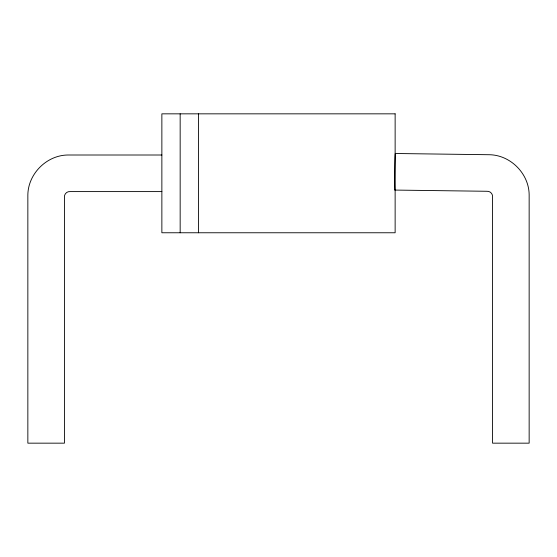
<?xml version="1.0" encoding="UTF-8"?>
<svg xmlns="http://www.w3.org/2000/svg" width="557" height="557" viewBox="0 0 557 557"><rect width="100%" height="100%" fill="white"/><g stroke="black" fill="none" stroke-linecap="round" stroke-linejoin="round"><path stroke-width="0.84" d="M161.864 155.006L67.815 155.006C46.642 155.243 28.087 173.798 27.85 194.971L27.85 443.163L64.438 443.163L64.438 197.366C64.09 194.045 66.889 191.239 70.217 191.594L161.864 191.594M395.386 153.502L489.318 154.728C510.442 154.999 528.906 173.547 529.15 194.658L529.15 443.163L492.562 443.163L492.562 197.053C492.924 193.669 490.021 190.905 486.665 191.274L394.885 190.076M198.459 113.837L198.459 232.763M180.162 113.837L180.162 232.763M395.004 189.568A18.297 0.425 -89.3 0 1 394.718 171.368A18.297 0.425 -89.3 0 1 395.484 154.233M395.136 113.837L161.864 113.837L161.864 232.763L395.136 232.763L395.136 113.837"/></g></svg>
